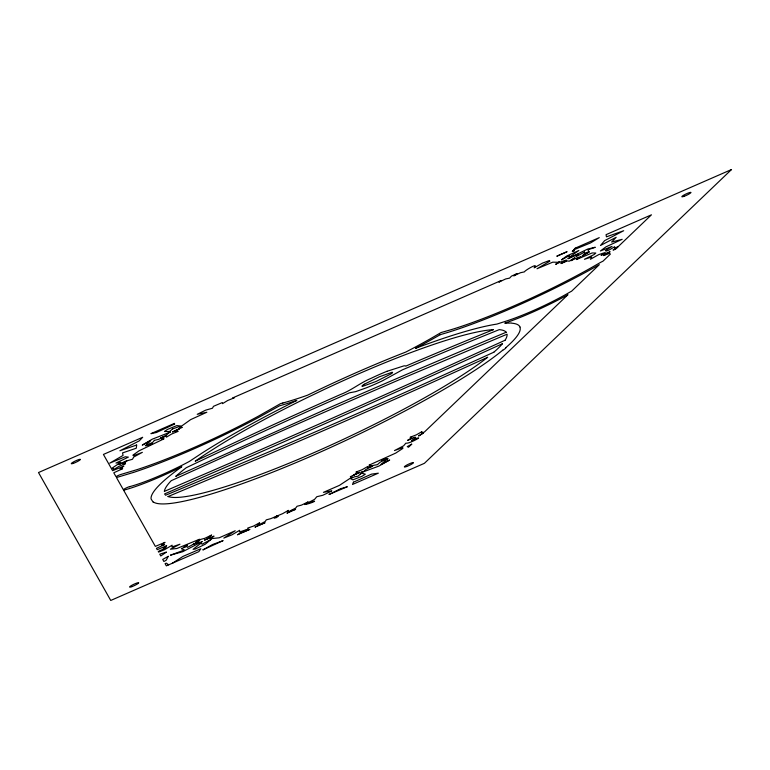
<?xml version="1.0" encoding="UTF-8"?>
<svg xmlns="http://www.w3.org/2000/svg" width="770" height="770" viewBox="0 0 770 770"><rect width="100%" height="100%" fill="white"/><g stroke="black" fill="none" stroke-linecap="round" stroke-linejoin="round"><path stroke-width="1.16" d="M567.817 294.823L424.318 432.095L421.402 433.048L422.008 431.604L416.358 434.848L410.112 437.264L411.969 437.533L407.503 440.459L415.357 437.196L414.058 437.697L415.925 437.966L411.45 440.892C428.736 432.557 410.035 444.126 405.848 443.173L403.615 445.82L394.471 450.575L402.768 447.63L402.912 448.371L395.713 453.097L368.974 465.205L371.025 465.494L367.55 467.775L367.791 466.456L362.15 469.69L355.894 472.106L357.761 472.376L353.286 475.302L360.187 472.212L350.369 476.668L352.227 476.938L339.445 485.369L323.41 492.357L331.783 490.885L331.379 491.222L322.765 495.293L316.826 496.708L314.583 499.355L305.44 504.109C322.341 497.738 311.994 503.551 304.612 504.514L308.173 501.886L301.426 505.139L297.018 506.275L295.767 507.988L289.895 511.107L287.788 511.79L288.394 510.356L282.744 513.6L270.799 518.653L266.305 519.846L265.178 521.511L260.366 524.081L257.786 524.765L259.634 522.791L253.388 526.122L247.728 528.066L248.354 528.942L243.012 532.118L249.913 529.337L237.458 534.775L247.459 529.308L239.431 532.051L239.653 530.289L231.963 534.832L223.81 538.086L235.235 530.751L219.152 537.807L210.556 538.721L214.012 536.132L204.435 540.145L211.221 537.258L208.189 537.604L211.644 535.015L204.916 538.278L200.421 539.472L198.487 541.57L196.032 541.849L199.478 539.26L176.888 548.5L170.391 549.222L179.949 544.217L171.922 546.96L172.143 545.189L164.453 549.741L158.572 552.09L158.283 551.58L159.64 550.723L166.281 547.932L163.25 548.279L166.705 545.689L157.215 549.684L156.445 548.327L164.597 544.582L161.565 544.929L165.021 542.35L155.347 546.382L123.614 490.192M172.393 563.226L182.981 556.412L200.855 548.731L198.843 551.657L166.349 565.863L165.088 563.63L166.359 563.149L168.659 564.862M617.271 247.517L613.026 250.019L615.288 249.413L651.449 214.82L606.067 234.667L606.433 236.842L623.69 230.731L604.614 240.644L600.494 245.486L616.183 237.304L611.63 242.059L622.179 239.316L605.99 246.833L600.388 250.982L612.034 246.41L605.297 250.693L606.519 251.039L609.282 249.932L614.653 246.747L614.518 247.978L618.06 246.756M493.82 352.217L431.402 380.582A1363.776 192.153 -25.2 0 1 267.546 452.462L165.588 495.245L164.588 493.936L206.543 475.523A2138.223 301.282 -25.2 0 0 416.965 382.584L502.492 343.69A187.62 26.44 -25.2 0 1 493.82 352.227M487.68 357.29L426.917 384.856A1377.944 194.155 -25.2 0 1 267.286 454.868L167.966 496.602M322.967 410.574L175.714 476.389A187.168 26.372 -25.2 0 1 186.282 467.708L206.812 457.948A807.942 113.845 -25.2 0 1 329.021 401.863L349.532 392.796L355.759 391.612L366.27 387.859A40.954 5.775 -25.2 0 0 374.413 384.461A40.733 5.737 -25.2 0 0 382.488 380.775L402.412 369.85A845.576 119.138 -25.2 0 1 499.22 329.647A188.766 26.594 -25.2 0 1 506.198 332.245M506.217 332.236L495.351 336.779A1673.99 235.87 -25.2 0 0 322.976 410.554M386.983 371.304L403.981 365.856A20.954 2.955 -25.2 0 1 405.675 366.164A852.072 120.062 -25.2 0 1 493.464 329.599M133.537 472.405L116.472 477.554L123.316 489.662A4.158 0.587 -25.2 0 1 129.543 486.65M440.142 334.7L448.294 332.284A138.465 19.51 -25.2 0 0 589.685 270.078L599.339 264.668L571.581 291.224A4.225 0.597 -25.2 0 0 570.137 291.984L565.979 294.371A58.077 8.181 -25.2 0 1 503.734 321.879L496.939 324.083A204.127 28.759 -25.2 0 0 415.454 348.358A133.576 18.817 -25.2 0 0 440.171 334.7M129.447 486.717L132.392 485.889A57.163 8.056 -25.2 0 0 189.305 461.471L202.269 452.924A202.423 28.519 -25.2 0 1 296.806 400.429A133.691 18.836 -25.2 0 1 279.558 405.8L259.538 416.965A135.905 19.144 -25.2 0 1 133.528 472.414M123.806 490.163L126.675 489.364A65.45 9.221 -25.2 0 0 181.826 466.687A202.443 28.529 -25.2 0 0 151.093 498.96L152.941 501.886A7.161 1.011 -25.2 0 0 153.278 502.156M282.888 402.98L280.598 403.605L258.71 415.993A127.714 17.999 -25.2 0 1 137.368 469.536L121.054 474.407A4.139 0.587 -25.2 0 0 115.981 476.659L113.777 472.78L122.651 468.689L120.053 468.805L123.903 466.081L112.603 470.701L111.708 469.103L113.614 468.43L113.787 469.517L118.955 466.379L125.481 463.723L122.873 463.838L126.732 461.105L118.859 464.57L125.731 461.182L132.517 459.257L133.653 457.082L142.363 452.346L133.537 455.705L132.863 455.214L139.052 450.816L164.068 438.794L161.469 438.919L164.684 436.638L166.253 436.08L166.426 437.168L171.604 434.03L178.12 431.373L175.522 431.489L179.372 428.755L172.47 431.989L182.259 427.35L179.651 427.466L190.642 419.621L206.832 412.248L197.226 414.318L205.706 410.141L212.481 408.216L213.473 406.319L222.357 402.546L222.53 403.634L227.699 400.496L234.224 397.84L232.713 397.907L501.289 280.472L498.912 282.109L505.707 278.942L509.596 278.114L511.482 276.132L517.026 273.591L513.696 275.881L520.491 272.724L524.38 271.887C524.803 270.443 539.674 261.771 534.139 267.816L542.455 263.128L549.434 260.51L549.838 261.174L537.017 268.759L552.773 262.166L558.212 262.281L559.751 261.511L555.651 264.331C559.155 262.339 574.834 256.343 560.926 263.552L567.403 260.924L569.213 261.222L574.439 257.883L575.007 257.892L570.907 260.703L577.702 257.546L580.917 256.853L576.364 259.548L592.12 252.955L595.826 253.032L593.997 254.61L584.44 259.288L591.774 257.007L590.446 259.269L598.762 254.591L605.172 252.531L601.072 255.342L610.1 251.713L603.545 255.582L609.619 253.32L610.341 254.139L602.92 261.242A4.139 0.587 -25.2 0 0 600.215 262.599L590.869 267.95A130.188 18.345 -25.2 0 1 451.326 329.618L441.066 332.553L432.548 337.52A122.488 17.258 -25.2 0 1 407.985 350.918L405.771 352.063A202.317 28.509 -25.2 0 0 359.369 371.265A204.714 28.846 -25.2 0 0 324.093 387.272L307.5 395.203A126.453 17.816 -25.2 0 1 282.85 403.008M493.339 329.656A188.948 26.623 -25.2 0 0 357.694 374.258A190.354 26.825 -25.2 0 0 324.921 389.148L307.981 397.253A187.736 26.45 -25.2 0 0 218.95 445.599L207.091 453.145A182.528 25.718 -25.2 0 0 200.912 457.255L195.205 461.192L204.955 456.572A824.429 116.164 -25.2 0 1 340.6 394.461C351.438 390.409 360.36 382.728 371.092 378.33A40.935 5.765 -25.2 0 1 387.012 371.284M153.451 502.069A203.376 28.654 -25.2 0 0 312.004 455.763A204.781 28.856 -25.2 0 0 347.27 439.766L360.177 433.625A203.761 28.711 -25.2 0 0 502.723 350.196M505.832 347.847A7.267 1.02 -25.2 0 1 502.868 350.148M505.755 347.713A202.548 28.538 -25.2 0 0 520.058 327.539A7.238 1.02 -25.2 0 0 519.981 327.135M519.943 326.923A203.357 28.654 -25.2 0 0 511.376 323.159A7.248 1.02 -25.2 0 0 510.183 323.073L504.802 323.179A66.345 9.346 -25.2 0 0 567.808 294.823M168.12 496.525A188.871 26.613 -25.2 0 0 313.679 452.77A190.209 26.806 -25.2 0 0 346.442 437.899L357.954 432.422A189.208 26.661 -25.2 0 0 487.564 357.338M584.488 252.108L584.353 253.33L589.04 251.723L587.876 249.807L595.258 247.276L587.577 249.095L567.856 258.739L578.318 254.119L575.922 256.304L577.413 255.967L584.488 252.108M569.232 255.736L569.097 256.959L570.378 256.516L578.857 250.51L566.643 256.044L561.474 259.865L569.232 255.736M136.646 445.022L136.29 448.217L122.545 452.904L123.036 455.445L109.735 463.136L125.279 456.774L128.378 457.12L115.972 463.059L120.726 462.327L111.419 468.603L103.421 454.435L142.681 437.273L139.264 440.864L119.889 450.768L136.646 445.022M353.43 482.184L352.506 484.474L378.349 473.175L371.515 474.137L353.43 482.184M361.89 471.914L361.659 472.453L378.917 466.081L389.697 460.008L380.996 464.349L388.051 458.612L386.983 458.805L379.995 462.289L377.425 464.666L373.585 465.33L369.831 467.034L372.536 466.148L365.914 469.459L363.575 471.625L361.89 471.914M381.747 459.719L381.4 460.566L386.636 458.862L381.747 459.719M168.255 556.344L166.166 560.252L163.885 561.494L162.711 559.415L168.255 556.344M202.077 541.628L182.683 551.715L170.459 555.17L184.511 549.982L181.364 548.712L182.018 548.298L186.927 546.479L187.572 547.345L196.918 542.407L193.058 544.467L199.084 542.234L199.738 543.1L202.077 541.628M187.466 544.89L184.03 547.037L187.466 544.89M154.404 440.363L152.816 442.23L146.406 445.561L152.2 443.51L152.306 444.136L145.328 445.801L150.67 440.729L142.258 445.108L152.219 439.208L170.391 432.057L168.457 432.942L166.869 434.8L160.458 438.13L163.423 437.081L158.543 439.391L154.404 440.363M172.595 428.919L169.544 431.537L164.462 431.46L167.35 429.487L176.869 425.589L180.796 426.022L172.595 428.919M583.477 254.726L582.139 256.141L589.185 251.963L583.477 254.726M572.736 250.799L572.274 251.27L574.401 250.722L572.736 250.799M575.306 248.113L573.669 249.827L590.503 242.945L599.272 237.632L575.306 248.113M411.7 444.175L408.495 447.235L407.253 446.619L411.7 444.175M423.394 432.981L418.745 435.887L423.394 432.981M731.5 169.544L424.405 463.319L110.745 600.456L38.5 472.539L731.5 169.544M360.389 474.022L358.05 476.187L354.556 476.794L350.485 478.632L352.891 479.835L362.025 476.293L365.336 474.185L361.89 473.271L360.389 474.022M166.291 552.157L160.776 555.988L159.765 554.198L166.291 552.157M210.932 539.491L205.215 544.236L195.407 548.991L193.077 549.337L200.075 543.861L201.451 543.351L202.096 544.217L210.932 539.491M276.671 516.035L274.072 517.989L276.103 517.748L278.355 516.275L276.671 516.035M255.476 526.747L254.966 527.123L265.044 522.715L255.476 526.747M222.915 540.713L202.818 549.924L212.453 544.573L222.915 540.713M364.297 384.24L363.459 384.769A6.997 0.982 -25.2 0 0 362.574 386.347L376.097 381.448L391.102 373.873A6.997 0.982 -25.2 0 0 391.978 372.305L379.427 376.771L364.297 384.24M566.903 251.79L556.979 256.121L566.903 251.79M340.494 488.748L328.983 494.504L347.337 486.736L340.494 488.748M293.139 510.048L286.912 513.157L295.584 509.365L291.522 510.577L293.139 510.048M174.588 424.058L156.454 432.49L150.92 433.664L174.453 423.375L174.588 424.058M505.053 340.263L418.803 379.494A2125.036 299.424 -25.2 0 1 206.697 473.165L164.328 491.395A188.294 26.526 -25.2 0 1 171.238 480.682L235.071 451.826A1632.419 230.009 -25.2 0 1 402.691 378.301L507.055 334.219A188.766 26.594 -25.2 0 1 505.053 340.263M406.618 466.524A5.092 0.722 -25.2 0 0 413.48 462.674A5.092 0.722 -25.2 0 0 406.493 465.215A5.092 0.722 -25.2 0 0 406.618 466.524M131.853 586.653A5.092 0.722 -25.2 0 0 138.725 582.803A5.092 0.722 -25.2 0 0 131.737 585.344A5.092 0.722 -25.2 0 0 131.853 586.653M684.126 196.312A5.092 0.722 -25.2 0 0 690.988 192.462A5.092 0.722 -25.2 0 0 684.001 195.002A5.092 0.722 -25.2 0 0 684.126 196.312M73.554 463.271A5.092 0.722 -25.2 0 0 80.417 459.421A5.092 0.722 -25.2 0 0 73.429 461.962A5.092 0.722 -25.2 0 0 73.554 463.271"/></g></svg>
